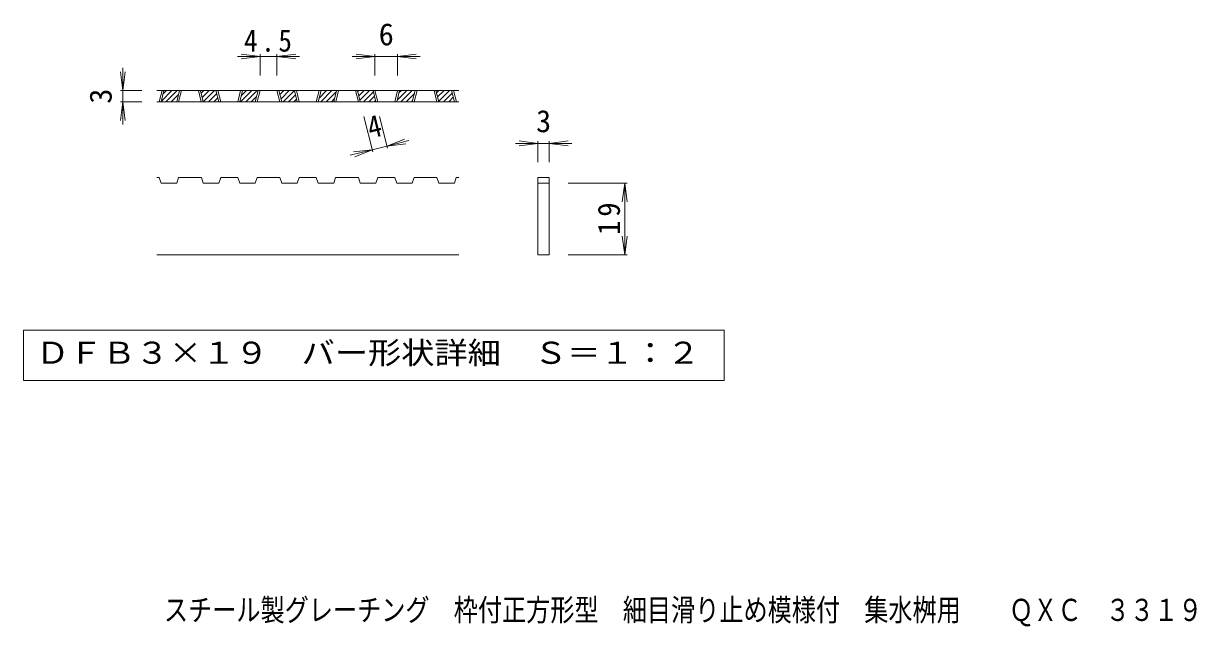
# Model space of a CAD drawing. Units: millimetres on the paper, enlarged 5 times, with parts at other scales. Extents: x -667 to 904, y -685 to 647.
# Drawn here: x -561 to 216, y -685 to -286 of the extents above; entities that cross this region are included whole.
import ezdxf
from ezdxf.enums import TextEntityAlignment as Align

# ---------------------------------------------------------------- set-up
doc = ezdxf.new("R2010")
doc.units = ezdxf.units.MM
doc.header["$LTSCALE"] = 5
for name, color, linetype, lineweight in [('D-0', 3, 'Continuous', 9), ('D-2', 3, 'Continuous', 9), ('D-4', 7, 'Continuous', 9)]:
    doc.layers.add(name, color=color, linetype=linetype, lineweight=lineweight)
doc.layers.add('F-5_F-5ﾚｲﾔ', color=2, linetype='Continuous')
doc.styles.add('ＭＳ ゴシック', font='')
doc.styles.get('ＭＳ ゴシック').set_extended_font_data('MS Gothic')

msp = doc.modelspace()

# ---------------------------------------------------------------- linework, layer by layer
at = {"layer": 'D-0'}
for p, q in [((-272.877, -330.166), (-472.877, -330.166)), ((-469.861, -337.134), (-462.893, -330.166)), ((-468.683, -332.42), (-466.428, -330.166)), ((-466.857, -337.666), (-459.357, -330.166)), ((-463.322, -337.666), (-458.475, -332.819)), ((-443.523, -332.01), (-441.679, -330.166)), ((-442.816, -334.838), (-438.144, -330.166)), ((-442.109, -337.666), (-434.608, -330.166)), ((-438.573, -337.666), (-433.163, -332.256)), ((-417.36, -337.666), (-409.86, -330.166)), ((-417.013, -333.783), (-413.395, -330.166)), ((-413.824, -337.666), (-406.324, -330.166)), ((-391.308, -332.827), (-388.646, -330.166)), ((-390.601, -335.656), (-385.111, -330.166)), ((-389.076, -337.666), (-381.648, -330.238)), ((-385.54, -337.666), (-380.941, -333.067)), ((-365.331, -335.134), (-360.362, -330.166)), ((-364.327, -337.666), (-356.827, -330.166)), ((-364.152, -330.421), (-363.898, -330.166)), ((-360.791, -337.666), (-353.944, -330.819)), ((-339.793, -330.81), (-339.149, -330.166)), ((-339.086, -333.638), (-335.613, -330.166)), ((-338.379, -336.467), (-332.078, -330.166)), ((-336.043, -337.666), (-329.426, -331.049)), ((-332.507, -337.666), (-328.718, -333.877)), ((-313.649, -336.486), (-307.329, -330.166)), ((-312.471, -331.772), (-310.865, -330.166)), ((-311.294, -337.666), (-303.794, -330.166)), ((-307.758, -337.666), (-302.263, -332.171)), ((-287.571, -331.621), (-286.116, -330.166)), ((-286.864, -334.449), (-282.58, -330.166)), ((-286.157, -337.278), (-279.045, -330.166)), ((-283.01, -337.666), (-277.203, -331.86)), ((-272.877, -337.666), (-472.877, -337.666)), ((-459.786, -337.666), (-459.653, -337.533)), ((-435.038, -337.666), (-432.456, -335.084)), ((-410.289, -337.666), (-406.804, -334.182)), ((-382.005, -337.666), (-380.233, -335.895)), ((-357.256, -337.666), (-355.123, -335.533)), ((-328.972, -337.666), (-328.011, -336.706)), ((-304.223, -337.666), (-303.441, -336.885)), ((-279.474, -337.666), (-276.496, -334.688)), ((-275.938, -337.666), (-275.789, -337.517)), ((-471.244, -387.666), (-472.877, -387.666)), ((-471.244, -387.666), (-469.994, -391.416)), ((-459.686, -391.416), (-458.436, -387.666)), ((-443.359, -387.666), (-458.436, -387.666)), ((-443.359, -387.666), (-442.109, -391.416)), ((-431.81, -391.416), (-430.56, -387.666)), ((-419.233, -387.666), (-430.56, -387.666)), ((-419.233, -387.666), (-417.983, -391.416)), ((-407.675, -391.416), (-406.425, -387.666)), ((-379.791, -391.416), (-378.541, -387.666)), ((-367.214, -387.666), (-378.541, -387.666)), ((-367.214, -387.666), (-365.964, -391.416)), ((-355.656, -391.416), (-354.406, -387.666)), ((-354.406, -387.666), (-339.329, -387.666)), ((-338.079, -391.416), (-339.329, -387.666)), ((-327.771, -391.416), (-326.521, -387.666)), ((-315.194, -387.666), (-326.521, -387.666)), ((-315.194, -387.666), (-313.944, -391.416)), ((-303.637, -391.416), (-302.387, -387.666)), ((-302.387, -387.666), (-287.31, -387.666)), ((-286.06, -391.416), (-287.31, -387.666)), ((-220.377, -387.666), (-212.877, -387.666)), ((-220.377, -438.916), (-220.377, -387.666)), ((-459.686, -391.416), (-469.994, -391.416)), ((-431.81, -391.416), (-442.109, -391.416)), ((-407.675, -391.416), (-417.983, -391.416)), ((-379.791, -391.416), (-390.098, -391.416)), ((-355.656, -391.416), (-365.964, -391.416)), ((-327.771, -391.416), (-338.079, -391.416)), ((-303.637, -391.416), (-313.944, -391.416)), ((-275.752, -391.416), (-286.06, -391.416)), ((-220.377, -391.416), (-212.877, -391.416)), ((-272.877, -438.916), (-472.877, -438.916))]:
    msp.add_line(p, q, dxfattribs=at)
at = {"layer": 'D-0', "color": 7}
msp.add_line((-561.204, -488.916), (-561.204, -522.141), dxfattribs=at)
at = {"layer": 'D-0'}
for points in [[(-390.098, -391.416), (-391.348, -387.666), (-406.425, -387.666)], [(-275.752, -391.416), (-274.502, -387.666), (-272.877, -387.666)], [(-212.877, -387.666), (-212.877, -438.916), (-220.377, -438.916)]]:
    msp.add_lwpolyline(points, dxfattribs=at)
at = {"layer": 'D-0', "color": 7}
msp.add_lwpolyline([(-561.204, -522.141), (-97.05, -522.141), (-97.05, -488.916), (-561.204, -488.916)], dxfattribs=at)
at = {"layer": 'D-2'}
for p, q in [((-471.283, -337.666), (-469.407, -330.166)), ((-469.994, -337.666), (-468.119, -330.166)), ((-459.686, -337.666), (-457.811, -330.166)), ((-458.398, -337.666), (-456.523, -330.166)), ((-443.398, -337.666), (-445.273, -330.166)), ((-442.109, -337.666), (-443.984, -330.166)), ((-431.81, -337.666), (-433.685, -330.166)), ((-430.522, -337.666), (-432.397, -330.166)), ((-419.272, -337.666), (-417.397, -330.166)), ((-417.983, -337.666), (-416.108, -330.166)), ((-407.675, -337.666), (-405.8, -330.166)), ((-406.387, -337.666), (-404.512, -330.166)), ((-391.387, -337.666), (-393.262, -330.166)), ((-390.098, -337.666), (-391.974, -330.166)), ((-379.791, -337.666), (-381.666, -330.166)), ((-378.502, -337.666), (-380.377, -330.166)), ((-367.252, -337.666), (-365.377, -330.166)), ((-365.964, -337.666), (-364.089, -330.166)), ((-355.656, -337.666), (-353.781, -330.166)), ((-354.367, -337.666), (-352.493, -330.166)), ((-339.367, -337.666), (-341.242, -330.166)), ((-338.079, -337.666), (-339.954, -330.166)), ((-327.771, -337.666), (-329.646, -330.166)), ((-326.483, -337.666), (-328.358, -330.166)), ((-315.233, -337.666), (-313.358, -330.166)), ((-313.944, -337.666), (-312.07, -330.166)), ((-303.637, -337.666), (-301.762, -330.166)), ((-302.348, -337.666), (-300.473, -330.166)), ((-287.348, -337.666), (-289.223, -330.166)), ((-286.06, -337.666), (-287.935, -330.166)), ((-275.752, -337.666), (-277.627, -330.166)), ((-274.463, -337.666), (-276.338, -330.166))]:
    msp.add_line(p, q, dxfattribs=at)
at = {"layer": 'D-4'}
for p, q in [((-404.512, -307.666), (-419.512, -307.666)), ((-404.512, -307.666), (-416.905, -306.034)), ((-404.512, -307.666), (-416.905, -309.297)), ((-404.512, -306.166), (-404.512, -320.166)), ((-393.262, -307.666), (-404.512, -307.666)), ((-393.262, -307.666), (-380.869, -306.034)), ((-393.262, -306.166), (-393.262, -320.166)), ((-393.262, -307.666), (-380.869, -309.297)), ((-393.262, -307.666), (-378.262, -307.666)), ((-328.358, -307.666), (-343.358, -307.666)), ((-328.358, -307.666), (-340.751, -306.034)), ((-328.358, -307.666), (-340.751, -309.297)), ((-328.358, -306.166), (-328.358, -320.166)), ((-313.358, -307.666), (-328.358, -307.666)), ((-313.358, -307.666), (-300.965, -306.034)), ((-313.358, -306.166), (-313.358, -320.166)), ((-313.358, -307.666), (-300.965, -309.297)), ((-313.358, -307.666), (-298.358, -307.666)), ((-495.377, -330.166), (-497.009, -317.773)), ((-495.377, -330.166), (-495.377, -315.166)), ((-495.377, -330.166), (-493.746, -317.773)), ((-496.877, -330.166), (-482.877, -330.166)), ((-495.377, -330.166), (-495.377, -337.666)), ((-495.377, -337.666), (-497.009, -350.059)), ((-496.877, -337.666), (-482.877, -337.666)), ((-495.377, -337.666), (-493.746, -350.059)), ((-495.377, -337.666), (-495.377, -352.666)), ((-329.776, -370.882), (-335.635, -347.445)), ((-320.074, -368.457), (-325.327, -347.445)), ((-320.438, -367.002), (-308.81, -362.413)), ((-320.438, -367.002), (-305.886, -363.364)), ((-220.377, -365.166), (-235.377, -365.166)), ((-220.377, -365.166), (-232.77, -363.534)), ((-220.377, -365.166), (-232.77, -366.798)), ((-220.377, -363.666), (-220.377, -377.666)), ((-212.877, -365.166), (-220.377, -365.166)), ((-212.877, -365.166), (-200.484, -363.534)), ((-212.877, -363.666), (-212.877, -377.666)), ((-212.877, -365.166), (-200.484, -366.798)), ((-212.877, -365.166), (-197.877, -365.166)), ((-330.14, -369.427), (-344.692, -373.065)), ((-330.14, -369.427), (-342.558, -370.85)), ((-330.14, -369.427), (-341.767, -374.015)), ((-330.14, -369.427), (-320.438, -367.002)), ((-320.438, -367.002), (-308.019, -365.579)), ((-161.377, -391.416), (-200.377, -391.416)), ((-162.877, -391.416), (-164.509, -403.809)), ((-162.877, -391.416), (-161.246, -403.809)), ((-162.877, -438.916), (-162.877, -391.416)), ((-162.877, -438.916), (-164.509, -426.523)), ((-162.877, -438.916), (-161.246, -426.523)), ((-161.377, -438.916), (-200.377, -438.916))]:
    msp.add_line(p, q, dxfattribs=at)

# ---------------------------------------------------------------- texts
at = {"layer": 'D-0', "color": 2, "style": 'ＭＳ ゴシック', "width": 1.1}
msp.add_text('ＤＦＢ３×１９\u3000バー形状詳細\u3000Ｓ＝１：２', height=14.66, dxfattribs=at).set_placement((-552.877, -515.529), align=Align.BOTTOM_LEFT)
at = {"layer": 'D-4', "color": 2, "style": 'ＭＳ ゴシック'}
for s, p in [('6', (-325.858, -304.666)), ('3', (-221.627, -362.166))]:
    msp.add_text(s, height=14.66, dxfattribs=at).set_placement(p, align=Align.BOTTOM_LEFT)
msp.add_text('3', height=14.66, rotation=90, dxfattribs=at).set_placement((-498.377, -338.916), align=Align.BOTTOM_LEFT)
at = {"layer": 'D-4', "color": 2, "style": 'ＭＳ ゴシック', "width": 0.9}
msp.add_text('4', height=14.66, rotation=14.035, dxfattribs=at).set_placement((-330.261, -366.365), align=Align.BOTTOM_LEFT)
at = {"layer": 'D-4', "color": 2, "insert": (-415.137, -304.666), "char_height": 14.66, "attachment_point": 7, "style": 'ＭＳ ゴシック'}
msp.add_mtext('\\T1.27;\\W0.9;4.5', dxfattribs=at)
at = {"layer": 'D-4', "color": 2, "insert": (-165.877, -425.791), "char_height": 14.66, "attachment_point": 7, "rotation": 90, "style": 'ＭＳ ゴシック'}
msp.add_mtext('\\T1.27;\\W0.95;19', dxfattribs=at)
at = {"layer": 'F-5_F-5ﾚｲﾔ', "style": 'ＭＳ ゴシック', "width": 0.8}
msp.add_text('スチール製グレーチング\u3000枠付正方形型\u3000細目滑り止め模様付\u3000集水桝用\u3000\u3000ＱＸＣ\u3000３３１９', height=14.66, dxfattribs=at).set_placement((-468.161, -685.791), align=Align.BOTTOM_LEFT)

doc.saveas('drawing.dxf')
